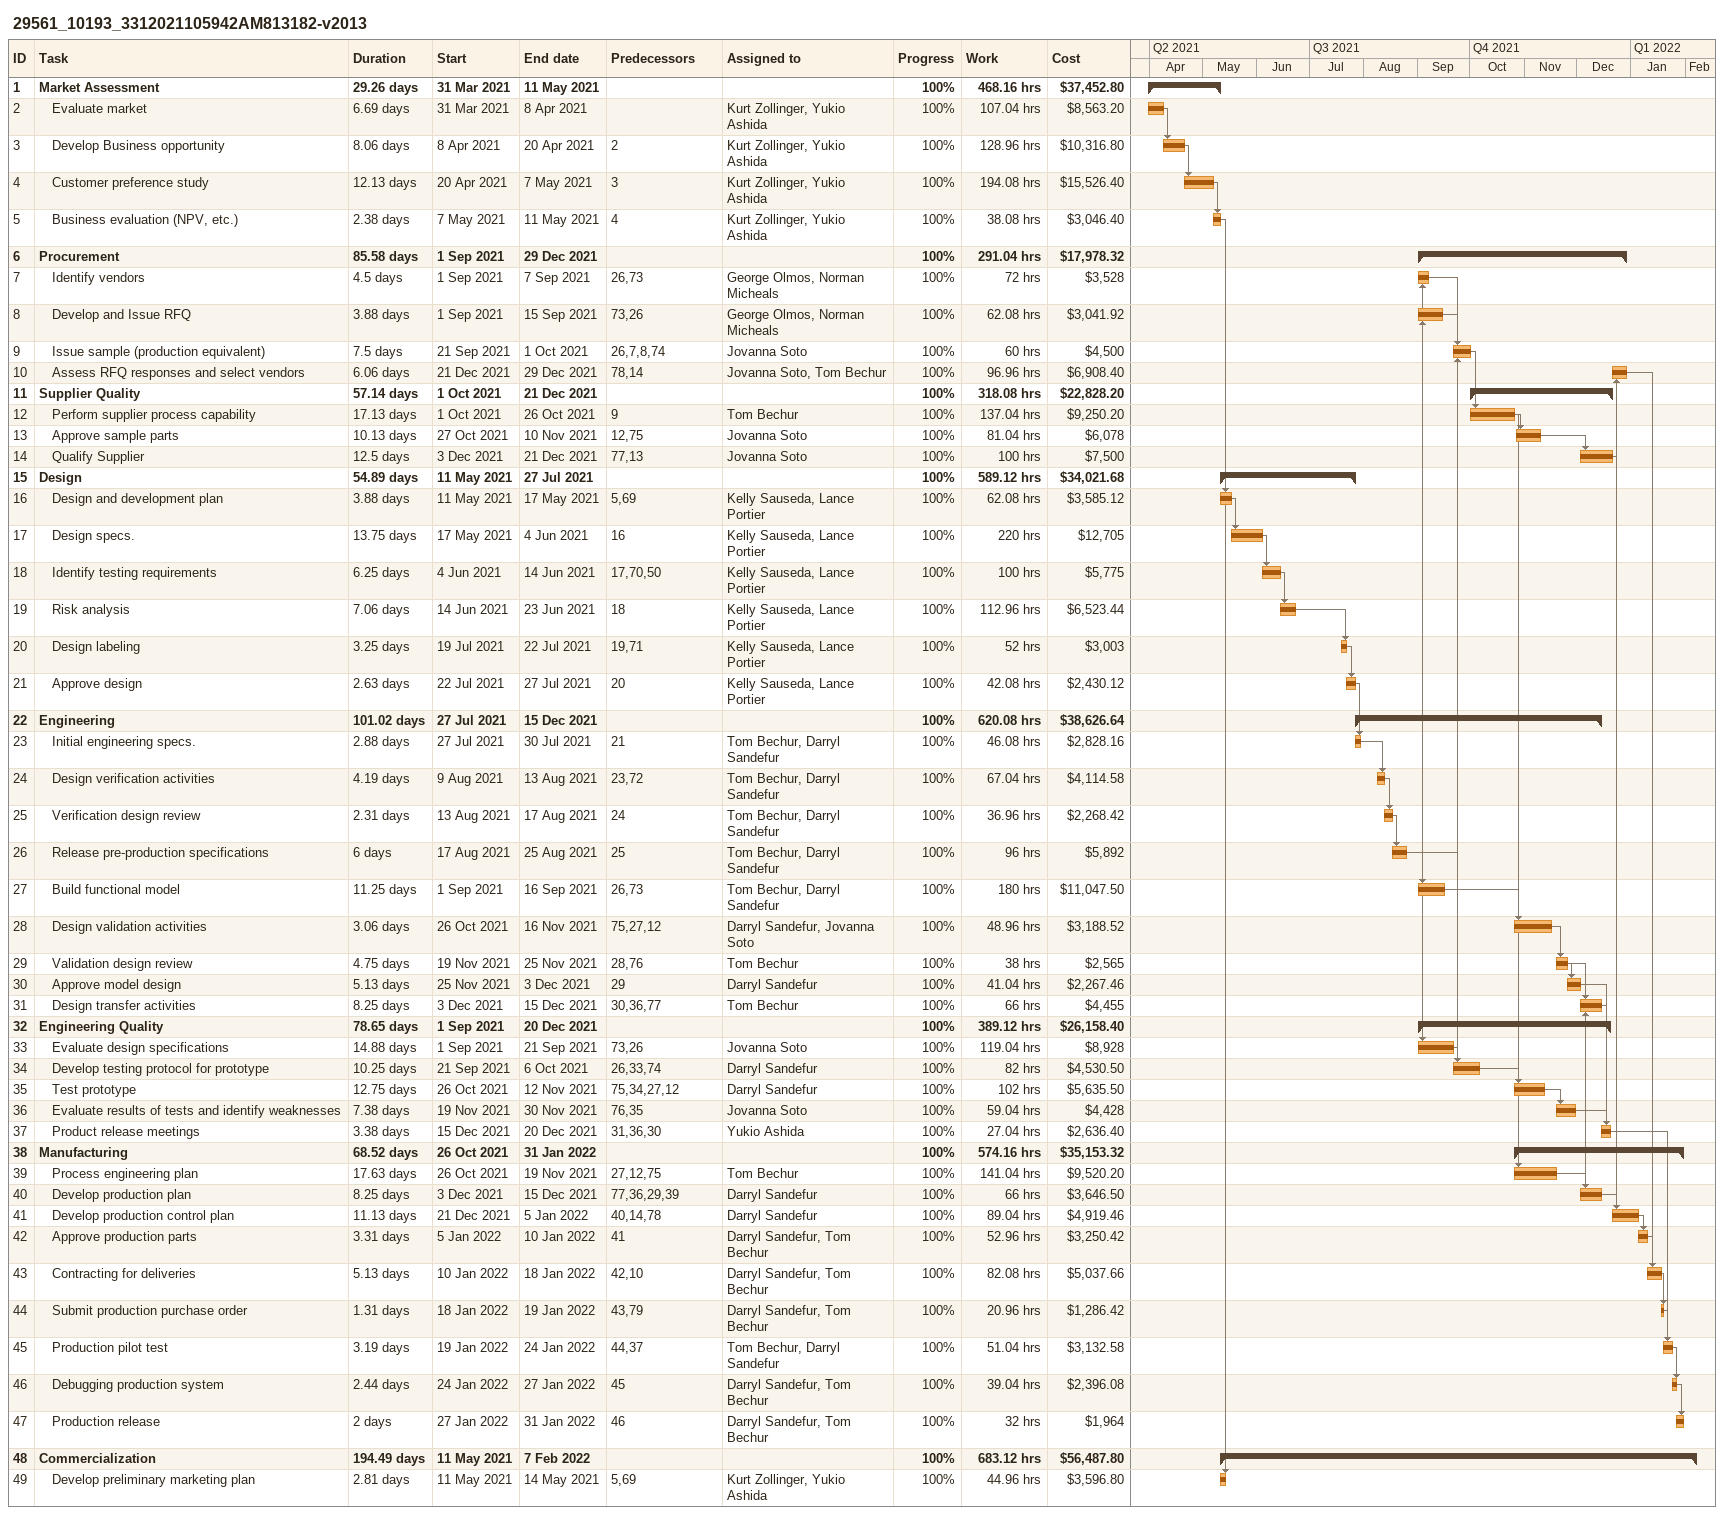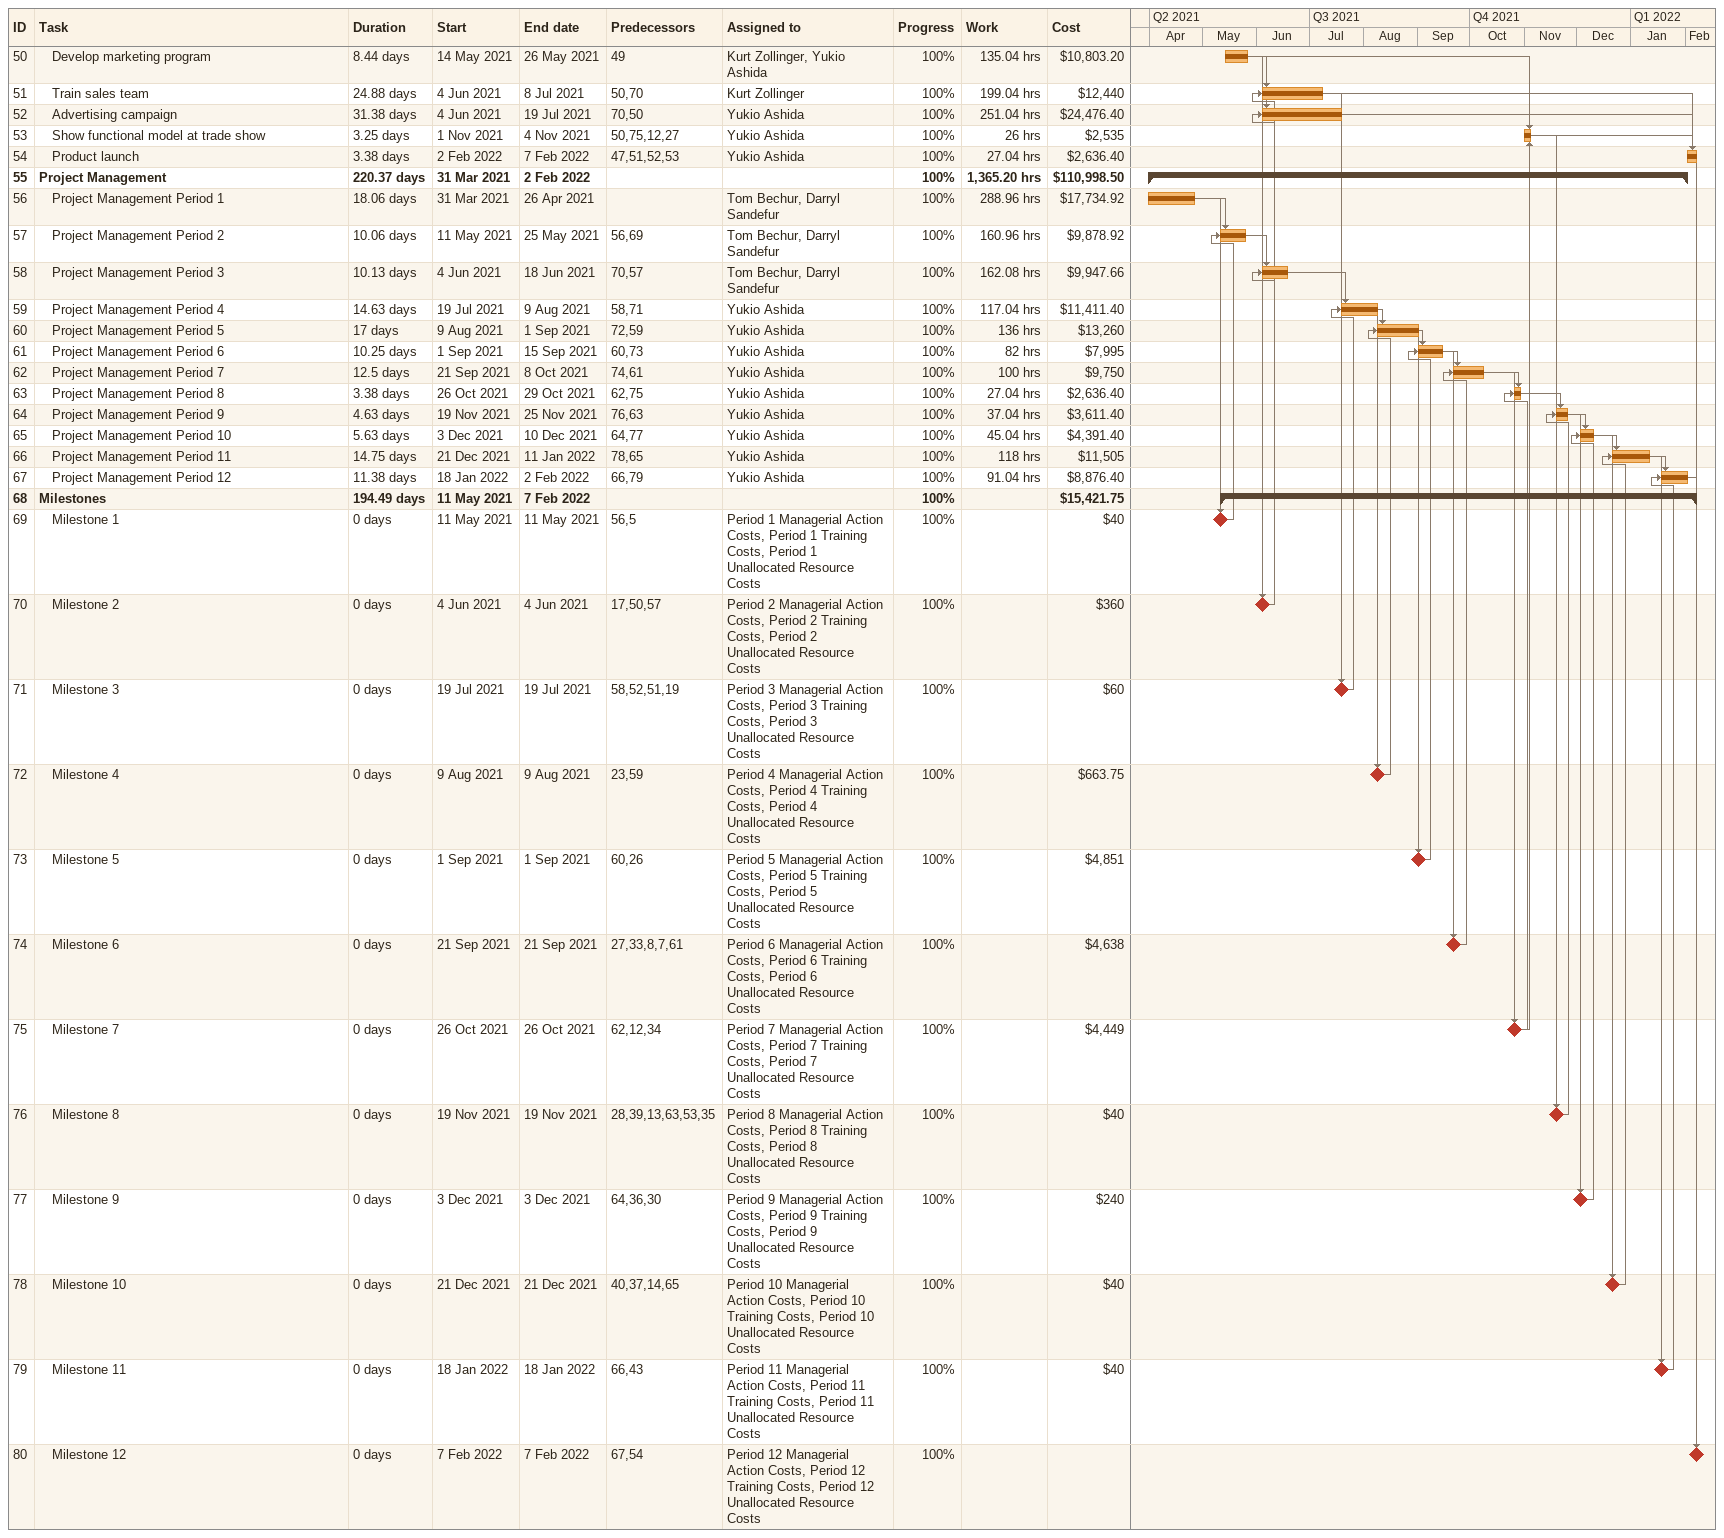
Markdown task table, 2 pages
29561_10193_3312021105942AM813182-v2013

| ID | Level | Task | Duration | Start | Finish | Predecessors | Resources | % complete | Work (h) | Cost ($) |
|---|---|---|---|---|---|---|---|---|---|---|
| 1 | 1 | **Market Assessment** | 29.26d | 2021-03-31 | 2021-05-11 |  |  | 100 | 468.16 | 37452.80 |
| 2 | 2 | Evaluate market | 6.69d | 2021-03-31 | 2021-04-08 |  | Kurt Zollinger, Yukio Ashida | 100 | 107.04 | 8563.20 |
| 3 | 2 | Develop Business opportunity | 8.06d | 2021-04-08 | 2021-04-20 | 2 | Kurt Zollinger, Yukio Ashida | 100 | 128.96 | 10316.80 |
| 4 | 2 | Customer preference study | 12.13d | 2021-04-20 | 2021-05-07 | 3 | Kurt Zollinger, Yukio Ashida | 100 | 194.08 | 15526.40 |
| 5 | 2 | Business evaluation (NPV, etc.) | 2.38d | 2021-05-07 | 2021-05-11 | 4 | Kurt Zollinger, Yukio Ashida | 100 | 38.08 | 3046.40 |
| 6 | 1 | **Procurement** | 85.58d | 2021-09-01 | 2021-12-29 |  |  | 100 | 291.04 | 17978.32 |
| 7 | 2 | Identify vendors | 4.5d | 2021-09-01 | 2021-09-07 | 26, 73 | George Olmos, Norman Micheals | 100 | 72 | 3528 |
| 8 | 2 | Develop and Issue RFQ | 3.88d | 2021-09-01 | 2021-09-15 | 73, 26 | George Olmos, Norman Micheals | 100 | 62.08 | 3041.92 |
| 9 | 2 | Issue sample (production equivalent) | 7.5d | 2021-09-21 | 2021-10-01 | 26, 7, 8, 74 | Jovanna Soto | 100 | 60 | 4500 |
| 10 | 2 | Assess RFQ responses and select vendors | 6.06d | 2021-12-21 | 2021-12-29 | 78, 14 | Jovanna Soto, Tom Bechur | 100 | 96.96 | 6908.40 |
| 11 | 1 | **Supplier Quality** | 57.14d | 2021-10-01 | 2021-12-21 |  |  | 100 | 318.08 | 22828.20 |
| 12 | 2 | Perform supplier process capability | 17.13d | 2021-10-01 | 2021-10-26 | 9 | Tom Bechur | 100 | 137.04 | 9250.20 |
| 13 | 2 | Approve sample parts | 10.13d | 2021-10-27 | 2021-11-10 | 12, 75 | Jovanna Soto | 100 | 81.04 | 6078 |
| 14 | 2 | Qualify Supplier | 12.5d | 2021-12-03 | 2021-12-21 | 77, 13 | Jovanna Soto | 100 | 100 | 7500 |
| 15 | 1 | **Design** | 54.89d | 2021-05-11 | 2021-07-27 |  |  | 100 | 589.12 | 34021.68 |
| 16 | 2 | Design and development plan | 3.88d | 2021-05-11 | 2021-05-17 | 5, 69 | Kelly Sauseda, Lance Portier | 100 | 62.08 | 3585.12 |
| 17 | 2 | Design specs. | 13.75d | 2021-05-17 | 2021-06-04 | 16 | Kelly Sauseda, Lance Portier | 100 | 220 | 12705 |
| 18 | 2 | Identify testing requirements | 6.25d | 2021-06-04 | 2021-06-14 | 17, 70, 50 | Kelly Sauseda, Lance Portier | 100 | 100 | 5775 |
| 19 | 2 | Risk analysis | 7.06d | 2021-06-14 | 2021-06-23 | 18 | Kelly Sauseda, Lance Portier | 100 | 112.96 | 6523.44 |
| 20 | 2 | Design labeling | 3.25d | 2021-07-19 | 2021-07-22 | 19, 71 | Kelly Sauseda, Lance Portier | 100 | 52 | 3003 |
| 21 | 2 | Approve design | 2.63d | 2021-07-22 | 2021-07-27 | 20 | Kelly Sauseda, Lance Portier | 100 | 42.08 | 2430.12 |
| 22 | 1 | **Engineering** | 101.02d | 2021-07-27 | 2021-12-15 |  |  | 100 | 620.08 | 38626.64 |
| 23 | 2 | Initial engineering specs. | 2.88d | 2021-07-27 | 2021-07-30 | 21 | Tom Bechur, Darryl Sandefur | 100 | 46.08 | 2828.16 |
| 24 | 2 | Design verification activities | 4.19d | 2021-08-09 | 2021-08-13 | 23, 72 | Tom Bechur, Darryl Sandefur | 100 | 67.04 | 4114.58 |
| 25 | 2 | Verification design review | 2.31d | 2021-08-13 | 2021-08-17 | 24 | Tom Bechur, Darryl Sandefur | 100 | 36.96 | 2268.42 |
| 26 | 2 | Release pre-production specifications | 6d | 2021-08-17 | 2021-08-25 | 25 | Tom Bechur, Darryl Sandefur | 100 | 96 | 5892 |
| 27 | 2 | Build functional model | 11.25d | 2021-09-01 | 2021-09-16 | 26, 73 | Tom Bechur, Darryl Sandefur | 100 | 180 | 11047.50 |
| 28 | 2 | Design validation activities | 3.06d | 2021-10-26 | 2021-11-16 | 75, 27, 12 | Darryl Sandefur, Jovanna Soto | 100 | 48.96 | 3188.52 |
| 29 | 2 | Validation design review | 4.75d | 2021-11-19 | 2021-11-25 | 28, 76 | Tom Bechur | 100 | 38 | 2565 |
| 30 | 2 | Approve model design | 5.13d | 2021-11-25 | 2021-12-03 | 29 | Darryl Sandefur | 100 | 41.04 | 2267.46 |
| 31 | 2 | Design transfer activities | 8.25d | 2021-12-03 | 2021-12-15 | 30, 36, 77 | Tom Bechur | 100 | 66 | 4455 |
| 32 | 1 | **Engineering Quality** | 78.65d | 2021-09-01 | 2021-12-20 |  |  | 100 | 389.12 | 26158.40 |
| 33 | 2 | Evaluate design specifications | 14.88d | 2021-09-01 | 2021-09-21 | 73, 26 | Jovanna Soto | 100 | 119.04 | 8928 |
| 34 | 2 | Develop testing protocol for prototype | 10.25d | 2021-09-21 | 2021-10-06 | 26, 33, 74 | Darryl Sandefur | 100 | 82 | 4530.50 |
| 35 | 2 | Test prototype | 12.75d | 2021-10-26 | 2021-11-12 | 75, 34, 27, 12 | Darryl Sandefur | 100 | 102 | 5635.50 |
| 36 | 2 | Evaluate results of tests and identify weaknesses | 7.38d | 2021-11-19 | 2021-11-30 | 76, 35 | Jovanna Soto | 100 | 59.04 | 4428 |
| 37 | 2 | Product release meetings | 3.38d | 2021-12-15 | 2021-12-20 | 31, 36, 30 | Yukio Ashida | 100 | 27.04 | 2636.40 |
| 38 | 1 | **Manufacturing** | 68.52d | 2021-10-26 | 2022-01-31 |  |  | 100 | 574.16 | 35153.32 |
| 39 | 2 | Process engineering plan | 17.63d | 2021-10-26 | 2021-11-19 | 27, 12, 75 | Tom Bechur | 100 | 141.04 | 9520.20 |
| 40 | 2 | Develop production plan | 8.25d | 2021-12-03 | 2021-12-15 | 77, 36, 29, 39 | Darryl Sandefur | 100 | 66 | 3646.50 |
| 41 | 2 | Develop production control plan | 11.13d | 2021-12-21 | 2022-01-05 | 40, 14, 78 | Darryl Sandefur | 100 | 89.04 | 4919.46 |
| 42 | 2 | Approve production parts | 3.31d | 2022-01-05 | 2022-01-10 | 41 | Darryl Sandefur, Tom Bechur | 100 | 52.96 | 3250.42 |
| 43 | 2 | Contracting for deliveries | 5.13d | 2022-01-10 | 2022-01-18 | 42, 10 | Darryl Sandefur, Tom Bechur | 100 | 82.08 | 5037.66 |
| 44 | 2 | Submit production purchase order | 1.31d | 2022-01-18 | 2022-01-19 | 43, 79 | Darryl Sandefur, Tom Bechur | 100 | 20.96 | 1286.42 |
| 45 | 2 | Production pilot test | 3.19d | 2022-01-19 | 2022-01-24 | 44, 37 | Tom Bechur, Darryl Sandefur | 100 | 51.04 | 3132.58 |
| 46 | 2 | Debugging production system | 2.44d | 2022-01-24 | 2022-01-27 | 45 | Darryl Sandefur, Tom Bechur | 100 | 39.04 | 2396.08 |
| 47 | 2 | Production release | 2d | 2022-01-27 | 2022-01-31 | 46 | Darryl Sandefur, Tom Bechur | 100 | 32 | 1964 |
| 48 | 1 | **Commercialization** | 194.49d | 2021-05-11 | 2022-02-07 |  |  | 100 | 683.12 | 56487.80 |
| 49 | 2 | Develop preliminary marketing plan | 2.81d | 2021-05-11 | 2021-05-14 | 5, 69 | Kurt Zollinger, Yukio Ashida | 100 | 44.96 | 3596.80 |
| 50 | 2 | Develop marketing program | 8.44d | 2021-05-14 | 2021-05-26 | 49 | Kurt Zollinger, Yukio Ashida | 100 | 135.04 | 10803.20 |
| 51 | 2 | Train sales team | 24.88d | 2021-06-04 | 2021-07-08 | 50, 70 | Kurt Zollinger | 100 | 199.04 | 12440 |
| 52 | 2 | Advertising campaign | 31.38d | 2021-06-04 | 2021-07-19 | 70, 50 | Yukio Ashida | 100 | 251.04 | 24476.40 |
| 53 | 2 | Show functional model at trade show | 3.25d | 2021-11-01 | 2021-11-04 | 50, 75, 12, 27 | Yukio Ashida | 100 | 26 | 2535 |
| 54 | 2 | Product launch | 3.38d | 2022-02-02 | 2022-02-07 | 47, 51, 52, 53 | Yukio Ashida | 100 | 27.04 | 2636.40 |
| 55 | 1 | **Project Management** | 220.37d | 2021-03-31 | 2022-02-02 |  |  | 100 | 1365.20 | 110998.50 |
| 56 | 2 | Project Management Period 1 | 18.06d | 2021-03-31 | 2021-04-26 |  | Tom Bechur, Darryl Sandefur | 100 | 288.96 | 17734.92 |
| 57 | 2 | Project Management Period 2 | 10.06d | 2021-05-11 | 2021-05-25 | 56, 69 | Tom Bechur, Darryl Sandefur | 100 | 160.96 | 9878.92 |
| 58 | 2 | Project Management Period 3 | 10.13d | 2021-06-04 | 2021-06-18 | 70, 57 | Tom Bechur, Darryl Sandefur | 100 | 162.08 | 9947.66 |
| 59 | 2 | Project Management Period 4 | 14.63d | 2021-07-19 | 2021-08-09 | 58, 71 | Yukio Ashida | 100 | 117.04 | 11411.40 |
| 60 | 2 | Project Management Period 5 | 17d | 2021-08-09 | 2021-09-01 | 72, 59 | Yukio Ashida | 100 | 136 | 13260 |
| 61 | 2 | Project Management Period 6 | 10.25d | 2021-09-01 | 2021-09-15 | 60, 73 | Yukio Ashida | 100 | 82 | 7995 |
| 62 | 2 | Project Management Period 7 | 12.5d | 2021-09-21 | 2021-10-08 | 74, 61 | Yukio Ashida | 100 | 100 | 9750 |
| 63 | 2 | Project Management Period 8 | 3.38d | 2021-10-26 | 2021-10-29 | 62, 75 | Yukio Ashida | 100 | 27.04 | 2636.40 |
| 64 | 2 | Project Management Period 9 | 4.63d | 2021-11-19 | 2021-11-25 | 76, 63 | Yukio Ashida | 100 | 37.04 | 3611.40 |
| 65 | 2 | Project Management Period 10 | 5.63d | 2021-12-03 | 2021-12-10 | 64, 77 | Yukio Ashida | 100 | 45.04 | 4391.40 |
| 66 | 2 | Project Management Period 11 | 14.75d | 2021-12-21 | 2022-01-11 | 78, 65 | Yukio Ashida | 100 | 118 | 11505 |
| 67 | 2 | Project Management Period 12 | 11.38d | 2022-01-18 | 2022-02-02 | 66, 79 | Yukio Ashida | 100 | 91.04 | 8876.40 |
| 68 | 1 | **Milestones** | 194.49d | 2021-05-11 | 2022-02-07 |  |  | 100 |  | 15421.75 |
| 69 | 2 | Milestone 1 | 0d | 2021-05-11 | 2021-05-11 | 56, 5 | Period 1 Managerial Action Costs, Period 1 Training Costs, Period 1 Unallocated Resource Costs | 100 |  | 40 |
| 70 | 2 | Milestone 2 | 0d | 2021-06-04 | 2021-06-04 | 17, 50, 57 | Period 2 Managerial Action Costs, Period 2 Training Costs, Period 2 Unallocated Resource Costs | 100 |  | 360 |
| 71 | 2 | Milestone 3 | 0d | 2021-07-19 | 2021-07-19 | 58, 52, 51, 19 | Period 3 Managerial Action Costs, Period 3 Training Costs, Period 3 Unallocated Resource Costs | 100 |  | 60 |
| 72 | 2 | Milestone 4 | 0d | 2021-08-09 | 2021-08-09 | 23, 59 | Period 4 Managerial Action Costs, Period 4 Training Costs, Period 4 Unallocated Resource Costs | 100 |  | 663.75 |
| 73 | 2 | Milestone 5 | 0d | 2021-09-01 | 2021-09-01 | 60, 26 | Period 5 Managerial Action Costs, Period 5 Training Costs, Period 5 Unallocated Resource Costs | 100 |  | 4851 |
| 74 | 2 | Milestone 6 | 0d | 2021-09-21 | 2021-09-21 | 27, 33, 8, 7, 61 | Period 6 Managerial Action Costs, Period 6 Training Costs, Period 6 Unallocated Resource Costs | 100 |  | 4638 |
| 75 | 2 | Milestone 7 | 0d | 2021-10-26 | 2021-10-26 | 62, 12, 34 | Period 7 Managerial Action Costs, Period 7 Training Costs, Period 7 Unallocated Resource Costs | 100 |  | 4449 |
| 76 | 2 | Milestone 8 | 0d | 2021-11-19 | 2021-11-19 | 28, 39, 13, 63, 53, 35 | Period 8 Managerial Action Costs, Period 8 Training Costs, Period 8 Unallocated Resource Costs | 100 |  | 40 |
| 77 | 2 | Milestone 9 | 0d | 2021-12-03 | 2021-12-03 | 64, 36, 30 | Period 9 Managerial Action Costs, Period 9 Training Costs, Period 9 Unallocated Resource Costs | 100 |  | 240 |
| 78 | 2 | Milestone 10 | 0d | 2021-12-21 | 2021-12-21 | 40, 37, 14, 65 | Period 10 Managerial Action Costs, Period 10 Training Costs, Period 10 Unallocated Resource Costs | 100 |  | 40 |
| 79 | 2 | Milestone 11 | 0d | 2022-01-18 | 2022-01-18 | 66, 43 | Period 11 Managerial Action Costs, Period 11 Training Costs, Period 11 Unallocated Resource Costs | 100 |  | 40 |
| 80 | 2 | Milestone 12 | 0d | 2022-02-07 | 2022-02-07 | 67, 54 | Period 12 Managerial Action Costs, Period 12 Training Costs, Period 12 Unallocated Resource Costs | 100 |  |  |
